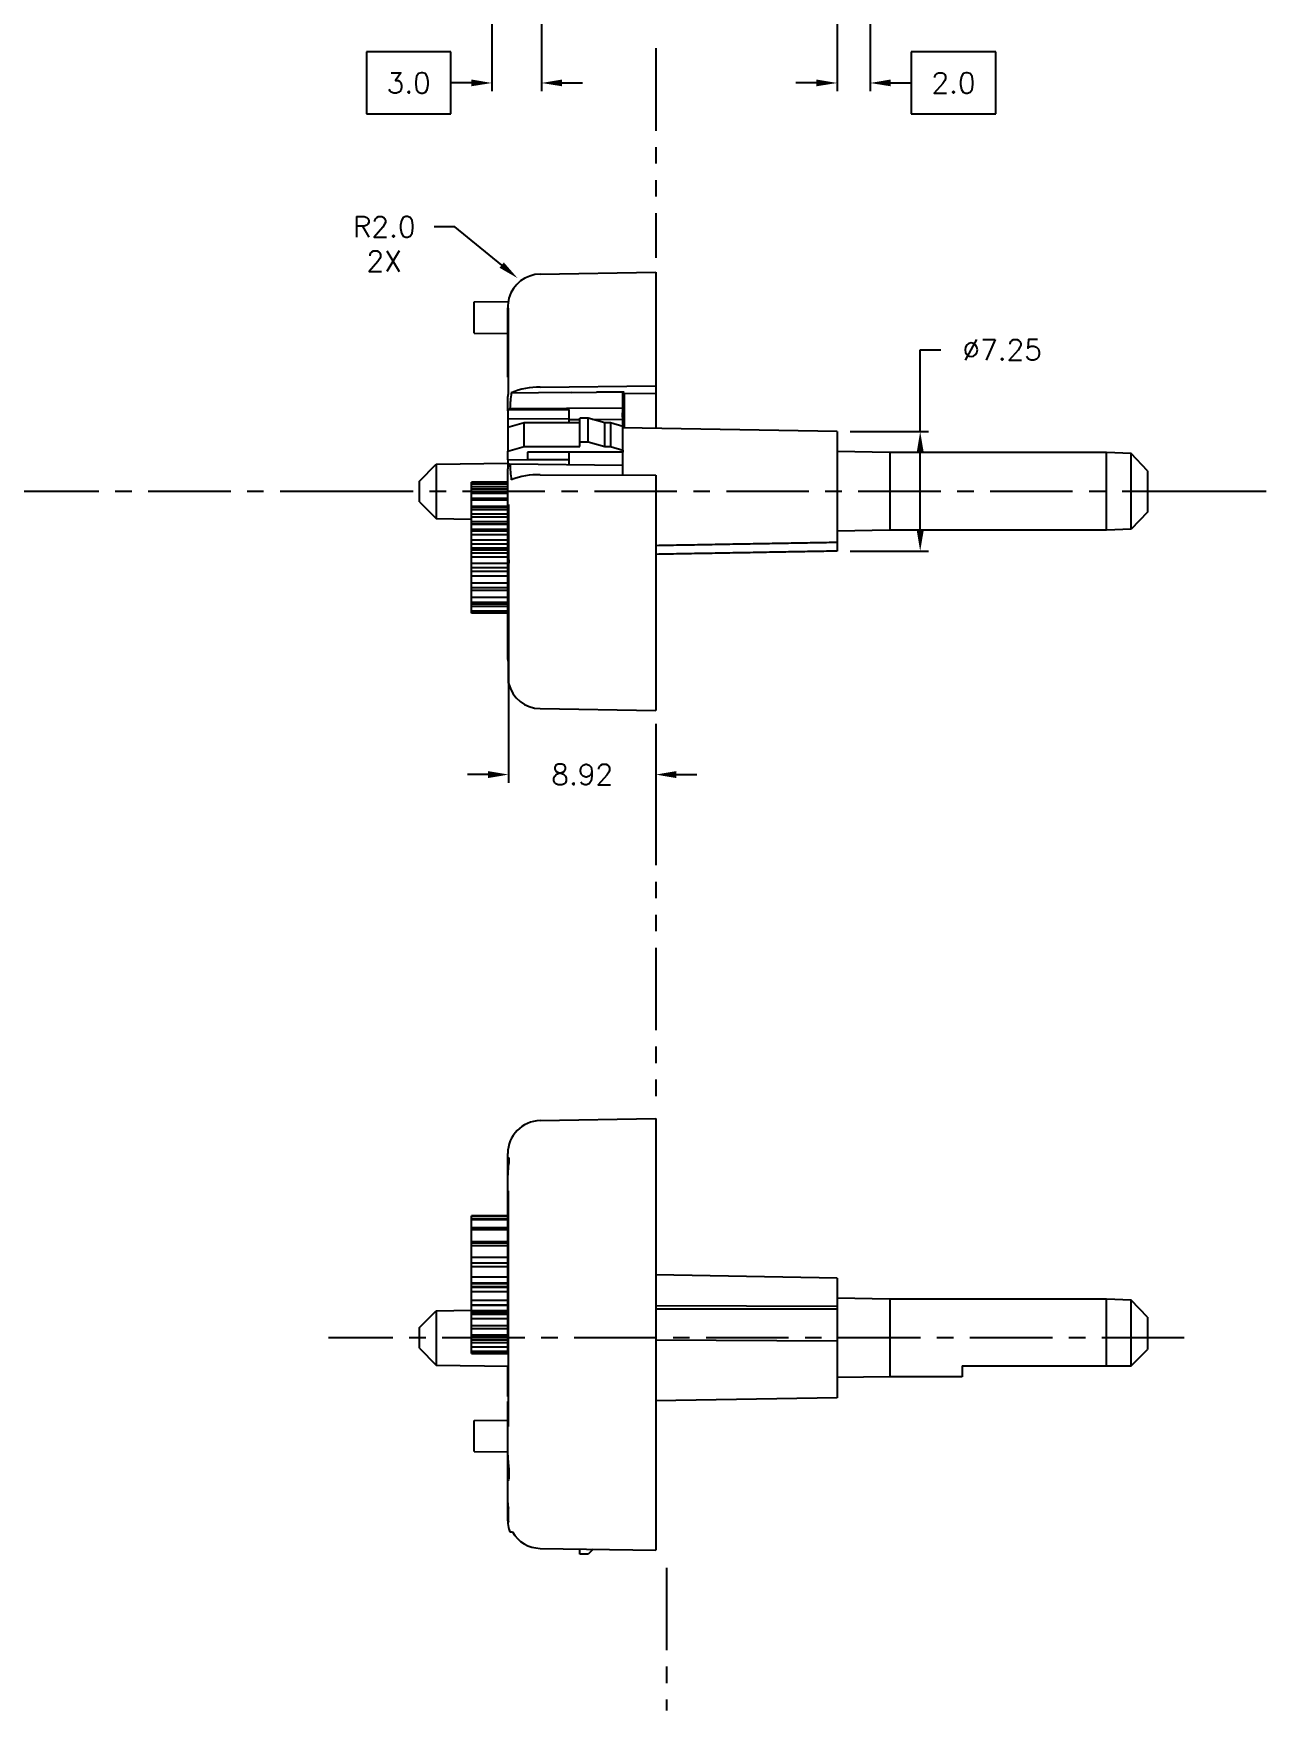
# Model space of a CAD drawing. Header units: inches. Extents: x 7 to 244, y 7 to 210.
# Drawn here: x 81.4 to 156.1, y 6.6 to 108.3 of the extents above; entities that cross this region are included whole.
import ezdxf

# ---------------------------------------------------------------- set-up
doc = ezdxf.new("R2010")
doc.units = ezdxf.units.IN
doc.header["$LTSCALE"] = 4
doc.header["$MEASUREMENT"] = 0
doc.linetypes.add('CENTER', pattern=[2, 1.25, -0.25, 0.25, -0.25])
doc.linetypes.add('PHANTOM', pattern=[2.5, 1.25, -0.25, 0.25, -0.25, 0.25, -0.25])
doc.layers.get('DEFPOINTS').update_dxf_attribs({"linetype": 'CONTINUOUS'})
for name, color, linetype in [('AM_REFDIM', 7, 'CONTINUOUS'), ('AM_VIS', 7, 'CONTINUOUS'), ('CEN', 84, 'CENTER'), ('DIM', 2, 'CONTINUOUS'), ('PHANTOM', 6, 'PHANTOM')]:
    doc.layers.add(name, color=color, linetype=linetype)
doc.styles.add('ROMANS', font='ROMANS')
doc.dimstyles.get("Standard").update_dxf_attribs({"dimscale": 0.5, "dimtxt": 2.5, "dimasz": 2.5, "dimexe": 1, "dimexo": 1.6, "dimgap": 2.5, "dimtad": 0, "dimtih": 1, "dimtoh": 1, "dimzin": 0, "dimdsep": 46, "dimtxsty": 'ROMANS', "dimcen": 0.8, "dimadec": 0, "dimazin": 0, "dimtfac": 1, "dimtdec": 4, "dimtofl": 0, "dimtmove": 0, "dimatfit": 3, "dimfxl": 1, "dimtolj": 1, "dimtzin": 0, "dimarcsym": 0})

# ---------------------------------------------------------------- blocks, each defined once
blk = doc.blocks.new('*D70')
at = {"layer": 'DEFPOINTS', "color": 0}
for p in [(109.22, 120.28), (112.22, 120.23), (109.22, 105.31)]:
    blk.add_point(p, dxfattribs=at)
at = {"layer": 'DIM', "color": 0, "lineweight": -2}
for p, q in [((109.22, 119.48), (109.22, 104.81)), ((112.22, 119.43), (112.22, 104.81)), ((106.72, 107.19), (101.61, 107.19)), ((101.61, 107.19), (101.61, 103.44)), ((106.72, 103.44), (106.72, 107.19)), ((107.97, 105.31), (106.72, 105.31)), ((113.47, 105.31), (114.72, 105.31)), ((101.61, 103.44), (106.72, 103.44))]:
    blk.add_line(p, q, dxfattribs=at)
at = {"layer": 'DIM', "color": 0}
for points in [[(107.97, 105.52), (107.97, 105.11), (109.22, 105.31)], [(113.47, 105.52), (113.47, 105.11), (112.22, 105.31)]]:
    blk.add_solid(points, dxfattribs=at)
at = {"layer": 'DIM', "color": 0, "insert": (104.17, 105.31), "char_height": 1.25, "attachment_point": 5, "style": 'ROMANS'}
blk.add_mtext('\\A1;3.0', dxfattribs=at)
blk = doc.blocks.new('*D71')
at = {"layer": 'DEFPOINTS', "color": 0}
for p in [(132.15, 119.59), (130.15, 118.34), (132.15, 105.31)]:
    blk.add_point(p, dxfattribs=at)
at = {"layer": 'DIM', "color": 0, "lineweight": -2}
for p, q in [((132.15, 118.79), (132.15, 104.81)), ((130.15, 117.54), (130.15, 104.81)), ((139.77, 107.19), (134.65, 107.19)), ((134.65, 107.19), (134.65, 103.44)), ((139.77, 103.44), (139.77, 107.19)), ((128.9, 105.31), (127.65, 105.31)), ((133.4, 105.31), (134.65, 105.31)), ((134.65, 103.44), (139.77, 103.44))]:
    blk.add_line(p, q, dxfattribs=at)
at = {"layer": 'DIM', "color": 0}
for points in [[(128.9, 105.52), (128.9, 105.11), (130.15, 105.31)], [(133.4, 105.52), (133.4, 105.11), (132.15, 105.31)]]:
    blk.add_solid(points, dxfattribs=at)
at = {"layer": 'DIM', "color": 0, "insert": (137.21, 105.31), "char_height": 1.25, "attachment_point": 5, "style": 'ROMANS'}
blk.add_mtext('\\A1;2.0', dxfattribs=at)
blk = doc.blocks.new('*D72')
at = {"layer": 'DEFPOINTS', "color": 0}
for p in [(130.15, 84.17), (130.15, 76.91), (135.19, 76.91)]:
    blk.add_point(p, dxfattribs=at)
at = {"layer": 'DIM', "color": 0, "lineweight": -2}
for p, q in [((135.19, 84.17), (135.19, 89.13)), ((135.19, 89.13), (136.44, 89.13)), ((130.95, 84.17), (135.69, 84.17)), ((135.19, 78.16), (135.19, 82.92)), ((130.95, 76.91), (135.69, 76.91))]:
    blk.add_line(p, q, dxfattribs=at)
at = {"layer": 'DIM', "color": 0}
for points in [[(134.98, 82.92), (135.4, 82.92), (135.19, 84.17)], [(134.98, 78.16), (135.4, 78.16), (135.19, 76.91)]]:
    blk.add_solid(points, dxfattribs=at)
at = {"layer": 'DIM', "color": 0, "insert": (140.16, 89.13), "char_height": 1.25, "attachment_point": 5, "style": 'ROMANS'}
blk.add_mtext('\\A1;%%c7.25', dxfattribs=at)
blk = doc.blocks.new('*D73')
at = {"layer": 'AM_REFDIM', "color": 0, "lineweight": -2}
for p, q in [((110.23, 79.74), (110.23, 62.86)), ((119.15, 66.44), (119.15, 62.86)), ((108.98, 63.36), (107.73, 63.36)), ((120.4, 63.36), (121.65, 63.36))]:
    blk.add_line(p, q, dxfattribs=at)
at = {"layer": 'AM_REFDIM', "color": 0}
for points in [[(108.98, 63.57), (108.98, 63.15), (110.23, 63.36)], [(120.4, 63.57), (120.4, 63.15), (119.15, 63.36)]]:
    blk.add_solid(points, dxfattribs=at)
at = {"layer": 'DEFPOINTS', "color": 0}
for p in [(110.23, 80.54), (119.15, 67.24), (119.15, 63.36)]:
    blk.add_point(p, dxfattribs=at)
at = {"layer": 'AM_REFDIM', "color": 0, "insert": (114.69, 63.36), "char_height": 1.25, "attachment_point": 5, "style": 'ROMANS'}
blk.add_mtext('\\A1;8.92', dxfattribs=at)

msp = doc.modelspace()

# ---------------------------------------------------------------- linework, layer by layer
at = {"layer": 'AM_VIS'}
for p, q in [((112.139, 93.716), (119.15, 93.839)), ((119.15, 93.839), (119.15, 86.94)), ((108.15, 92.038), (110.207, 92.056)), ((108.15, 90.139), (108.15, 92.038)), ((110.174, 91.138), (110.174, 91.665)), ((110.229, 86.429), (110.229, 91.644)), ((110.174, 87.468), (110.174, 91.138)), ((108.15, 90.139), (110.174, 90.121)), ((110.174, 87.468), (110.229, 87.468)), ((110.391, 86.518), (112.037, 86.528)), ((112.037, 86.528), (114.037, 86.549)), ((112.139, 86.85), (119.15, 86.94)), ((114.037, 86.54), (115.564, 86.549)), ((114.037, 86.549), (114.037, 86.54)), ((115.564, 86.549), (115.564, 86.562)), ((117.208, 86.558), (115.564, 86.549)), ((117.149, 85.599), (117.149, 86.558)), ((117.149, 86.558), (117.208, 86.558)), ((117.15, 86.478), (117.25, 86.479)), ((117.15, 86.478), (117.15, 85.99)), ((117.208, 86.572), (117.208, 86.558)), ((117.208, 86.558), (117.208, 86.558)), ((117.25, 86.483), (119.15, 86.503)), ((117.25, 86.479), (117.25, 86.483)), ((117.25, 84.393), (117.25, 86.479)), ((119.15, 86.94), (119.15, 86.57)), ((119.15, 86.57), (119.15, 86.503)), ((119.15, 86.503), (119.15, 84.36)), ((110.174, 85.424), (110.174, 86.292)), ((110.229, 85.485), (110.229, 85.558)), ((110.229, 85.485), (113.9, 85.496)), ((110.308, 85.559), (117.149, 85.599)), ((113.9, 84.898), (113.9, 85.496)), ((117.132, 85.031), (117.149, 85.599)), ((117.15, 85.99), (117.149, 85.99)), ((117.15, 85.99), (117.15, 85.031)), ((110.174, 85.424), (110.174, 84.931)), ((110.174, 84.931), (110.174, 84.407)), ((113.9, 84.909), (110.174, 84.931)), ((111.174, 84.691), (110.174, 84.407)), ((114.547, 84.691), (111.174, 84.691)), ((111.174, 83.253), (111.174, 84.691)), ((113.9, 84.898), (114.547, 84.902)), ((113.9, 84.691), (113.9, 84.898)), ((115.047, 84.982), (114.547, 84.982)), ((114.547, 83.544), (114.547, 84.982)), ((116.073, 84.691), (115.047, 84.982)), ((115.047, 83.544), (115.047, 84.982)), ((115.312, 84.907), (117.15, 84.918)), ((116.4, 84.691), (116.073, 84.691)), ((116.073, 83.253), (116.073, 84.691)), ((117.15, 84.478), (116.4, 84.691)), ((116.4, 84.691), (116.4, 83.253)), ((117.15, 85.031), (117.132, 85.031)), ((117.15, 84.918), (117.15, 85.031)), ((117.15, 84.478), (117.15, 84.918)), ((117.15, 83.04), (117.15, 84.478)), ((110.174, 84.407), (110.174, 82.969)), ((114.547, 83.544), (115.047, 83.544)), ((114.547, 83.253), (114.547, 83.544)), ((115.047, 83.544), (116.073, 83.253)), ((130.15, 84.168), (117.15, 84.395)), ((130.15, 84.168), (130.15, 77.458)), ((110.174, 82.969), (111.174, 83.253)), ((110.174, 82.457), (110.174, 82.969)), ((110.174, 82.457), (113.9, 82.466)), ((110.174, 82.457), (110.174, 81.915)), ((111.174, 83.253), (114.547, 83.253)), ((111.374, 82.912), (111.374, 82.466)), ((117.15, 82.912), (111.374, 82.912)), ((111.374, 82.466), (113.9, 82.466)), ((113.9, 82.162), (113.9, 82.912)), ((116.073, 83.253), (116.4, 83.253)), ((116.4, 83.253), (117.15, 83.04)), ((117.15, 83.04), (117.15, 82.912)), ((117.15, 81.558), (117.15, 82.912)), ((133.347, 82.894), (130.15, 82.949)), ((133.347, 82.894), (133.347, 78.184)), ((146.482, 82.894), (133.347, 82.894)), ((146.482, 78.184), (146.482, 82.894)), ((147.983, 82.834), (146.482, 82.894)), ((147.983, 78.244), (147.983, 82.834)), ((148.982, 81.794), (147.983, 82.834)), ((104.827, 81.166), (105.827, 82.183)), ((105.827, 82.183), (110.174, 82.259)), ((105.827, 82.183), (105.827, 80.539)), ((110.174, 77.269), (110.174, 81.915)), ((110.229, 82.049), (110.229, 82.128)), ((110.308, 82.201), (117.149, 82.126)), ((112.139, 81.543), (119.15, 81.517)), ((117.149, 81.524), (117.149, 82.126)), ((117.149, 81.558), (117.15, 81.558)), ((117.15, 81.558), (117.15, 81.524)), ((119.15, 81.517), (119.15, 67.239)), ((148.982, 81.794), (148.982, 79.284)), ((104.827, 80.539), (104.827, 81.166)), ((104.827, 79.911), (104.827, 80.539)), ((105.827, 80.539), (105.827, 78.894)), ((110.174, 81.088), (107.977, 81.088)), ((107.977, 81.087), (107.977, 81.088)), ((107.977, 81.072), (107.977, 81.087)), ((110.174, 81.072), (107.977, 81.072)), ((107.977, 80.981), (107.977, 81.072)), ((110.174, 80.981), (107.977, 80.981)), ((107.977, 80.813), (107.977, 80.981)), ((110.174, 80.813), (107.977, 80.813)), ((107.977, 80.676), (107.977, 80.813)), ((110.174, 80.676), (107.977, 80.676)), ((107.977, 80.401), (107.977, 80.676)), ((110.174, 80.401), (107.977, 80.401)), ((107.977, 80.121), (107.977, 80.401)), ((108.126, 81.088), (110.174, 81.106)), ((104.827, 79.911), (105.827, 78.894)), ((107.977, 80.097), (107.977, 80.121)), ((110.174, 80.097), (107.977, 80.097)), ((107.977, 80.065), (107.977, 80.097)), ((107.977, 79.999), (107.977, 80.065)), ((110.174, 79.999), (107.977, 79.999)), ((107.977, 79.998), (107.977, 79.999)), ((107.977, 79.647), (107.977, 79.998)), ((110.174, 79.998), (107.977, 79.998)), ((107.977, 79.647), (110.174, 79.643)), ((107.977, 79.647), (107.977, 79.638)), ((107.977, 79.621), (107.977, 79.638)), ((107.977, 79.568), (107.977, 79.621)), ((110.174, 79.568), (107.977, 79.568)), ((107.977, 79.413), (107.977, 79.568)), ((110.174, 79.413), (107.977, 79.413)), ((107.977, 79.159), (107.977, 79.413)), ((105.827, 78.894), (107.977, 78.856)), ((110.174, 79.159), (107.977, 79.159)), ((107.977, 78.967), (107.977, 79.159)), ((110.174, 78.967), (107.977, 78.967)), ((107.977, 78.7), (107.977, 78.967)), ((110.174, 78.7), (107.977, 78.7)), ((107.977, 78.559), (107.977, 78.7)), ((107.977, 78.553), (107.977, 78.559)), ((110.174, 78.553), (107.977, 78.553)), ((107.977, 78.542), (107.977, 78.553)), ((107.977, 78.537), (107.977, 78.542)), ((107.977, 78.255), (107.977, 78.537)), ((110.174, 78.537), (107.977, 78.537)), ((148.982, 79.284), (147.983, 78.244)), ((107.977, 78.255), (110.174, 78.246)), ((107.977, 78.255), (107.977, 78.237)), ((107.977, 78.203), (107.977, 78.237)), ((107.977, 78.116), (107.977, 78.203)), ((110.174, 78.116), (107.977, 78.116)), ((107.977, 77.905), (107.977, 78.116)), ((110.174, 77.905), (107.977, 77.905)), ((107.977, 77.58), (107.977, 77.905)), ((110.174, 77.58), (107.977, 77.58)), ((107.977, 77.343), (107.977, 77.58)), ((110.174, 77.343), (107.977, 77.343)), ((107.977, 77.098), (107.977, 77.343)), ((133.347, 78.184), (130.15, 78.128)), ((130.15, 77.458), (130.15, 76.914)), ((146.482, 78.184), (133.347, 78.184)), ((147.983, 78.244), (146.482, 78.184)), ((110.174, 77.098), (107.977, 77.098)), ((107.977, 77.081), (107.977, 77.098)), ((107.977, 76.985), (107.977, 77.081)), ((110.174, 77.081), (107.977, 77.081)), ((107.977, 76.985), (110.174, 76.973)), ((107.977, 76.985), (107.977, 76.96)), ((107.977, 76.912), (107.977, 76.96)), ((107.977, 76.795), (107.977, 76.912)), ((110.174, 76.795), (107.977, 76.795)), ((107.977, 76.539), (107.977, 76.795)), ((110.174, 76.539), (107.977, 76.539)), ((107.977, 76.16), (107.977, 76.539)), ((110.174, 75.292), (110.174, 77.269)), ((110.174, 76.16), (107.977, 76.16)), ((107.977, 75.891), (107.977, 76.16)), ((110.174, 75.891), (107.977, 75.891)), ((107.977, 75.681), (107.977, 75.891)), ((110.174, 75.681), (107.977, 75.681)), ((107.977, 75.676), (107.977, 75.681)), ((107.977, 75.389), (107.977, 75.676)), ((110.174, 75.676), (107.977, 75.676)), ((107.977, 74.976), (107.977, 75.389)), ((110.174, 75.389), (107.977, 75.389)), ((110.174, 73.204), (110.174, 75.292)), ((107.977, 74.69), (107.977, 74.976)), ((110.174, 74.976), (107.977, 74.976)), ((107.977, 74.526), (107.977, 74.69)), ((110.174, 74.69), (107.977, 74.69)), ((107.977, 74.517), (107.977, 74.526)), ((110.174, 74.526), (107.977, 74.526)), ((107.977, 74.092), (107.977, 74.517)), ((110.174, 74.517), (107.977, 74.517)), ((107.977, 73.804), (107.977, 74.092)), ((110.174, 74.092), (107.977, 74.092)), ((107.977, 73.695), (107.977, 73.804)), ((110.174, 73.804), (107.977, 73.804)), ((107.977, 73.555), (107.977, 73.695)), ((110.174, 73.695), (107.977, 73.695)), ((107.977, 73.281), (107.977, 73.555)), ((110.174, 73.555), (107.977, 73.555)), ((107.977, 73.233), (107.977, 73.281)), ((110.174, 73.281), (107.977, 73.281)), ((107.977, 73.149), (107.977, 73.233)), ((110.174, 73.233), (107.977, 73.233)), ((110.174, 73.149), (107.977, 73.149)), ((110.174, 73.051), (110.174, 73.204)), ((110.174, 70.535), (110.174, 73.051)), ((110.174, 73.051), (110.229, 73.05)), ((110.229, 68.896), (110.229, 73.06)), ((112.139, 67.361), (119.15, 67.239)), ((112.139, 42.369), (119.15, 42.491)), ((119.15, 42.491), (119.15, 16.314)), ((110.174, 39.88), (110.174, 40.369)), ((110.174, 39.062), (110.174, 39.88)), ((110.174, 37.627), (110.174, 39.062)), ((110.229, 23.81), (110.229, 38.114)), ((110.174, 35.334), (110.174, 37.627)), ((107.977, 36.585), (107.977, 36.586)), ((110.174, 36.586), (107.977, 36.586)), ((110.174, 36.585), (107.977, 36.585)), ((107.977, 36.417), (107.977, 36.585)), ((110.174, 36.417), (107.977, 36.417)), ((107.977, 36.354), (107.977, 36.417)), ((110.174, 36.354), (107.977, 36.354)), ((107.977, 35.86), (107.977, 36.354)), ((110.174, 35.86), (107.977, 35.86)), ((107.977, 35.737), (107.977, 35.86)), ((110.174, 35.737), (107.977, 35.737)), ((107.977, 35.101), (107.977, 35.737)), ((107.977, 35.024), (107.977, 35.101)), ((110.174, 35.024), (107.977, 35.024)), ((107.977, 34.943), (107.977, 35.024)), ((110.174, 34.943), (107.977, 34.943)), ((107.977, 34.767), (107.977, 34.943)), ((110.174, 34.767), (107.977, 34.767)), ((107.977, 34.15), (107.977, 34.767)), ((110.174, 28.203), (110.174, 35.334)), ((110.174, 35.334), (110.229, 35.333)), ((107.977, 34.078), (107.977, 34.15)), ((110.174, 34.078), (107.977, 34.078)), ((107.977, 33.989), (107.977, 34.078)), ((107.977, 33.717), (107.977, 33.989)), ((107.977, 33.497), (107.977, 33.717)), ((110.174, 33.717), (107.977, 33.717)), ((107.977, 32.931), (107.977, 33.497)), ((110.174, 33.497), (107.977, 33.497)), ((107.977, 32.868), (107.977, 32.931)), ((107.977, 32.789), (107.977, 32.868)), ((110.174, 32.868), (107.977, 32.868)), ((107.977, 32.505), (107.977, 32.789)), ((130.15, 32.82), (119.15, 33.012)), ((130.15, 32.82), (130.15, 31.11)), ((107.977, 32.472), (107.977, 32.505)), ((110.174, 32.505), (107.977, 32.505)), ((107.977, 32.472), (107.977, 32.451)), ((110.174, 32.462), (107.977, 32.451)), ((107.977, 32.283), (107.977, 32.451)), ((107.977, 32.271), (107.977, 32.283)), ((110.174, 32.283), (107.977, 32.283)), ((107.977, 32.246), (107.977, 32.271)), ((110.174, 32.271), (107.977, 32.271)), ((107.977, 31.994), (107.977, 32.246)), ((110.174, 32.246), (107.977, 32.246)), ((107.977, 31.51), (107.977, 31.994)), ((110.174, 31.994), (107.977, 31.994)), ((133.347, 31.546), (130.15, 31.602)), ((133.347, 31.546), (133.347, 29.191)), ((146.482, 31.546), (133.347, 31.546)), ((146.482, 27.496), (146.482, 31.546)), ((147.983, 31.486), (146.482, 31.546)), ((104.827, 29.818), (105.827, 30.836)), ((105.827, 30.836), (107.977, 30.873)), ((105.827, 30.836), (105.827, 27.547)), ((107.977, 31.459), (107.977, 31.51)), ((107.977, 31.395), (107.977, 31.459)), ((110.174, 31.459), (107.977, 31.459)), ((107.977, 31.181), (107.977, 31.395)), ((107.977, 31.159), (107.977, 31.181)), ((110.174, 31.181), (107.977, 31.181)), ((107.977, 31.159), (107.977, 31.145)), ((110.174, 31.152), (107.977, 31.145)), ((107.977, 30.838), (107.977, 31.145)), ((107.977, 30.799), (107.977, 30.838)), ((110.174, 30.838), (107.977, 30.838)), ((107.977, 30.701), (107.977, 30.799)), ((110.174, 30.799), (107.977, 30.799)), ((107.977, 30.61), (107.977, 30.701)), ((110.174, 30.701), (107.977, 30.701)), ((107.977, 30.34), (107.977, 30.61)), ((110.174, 30.61), (107.977, 30.61)), ((119.15, 31.161), (130.15, 31.11)), ((130.15, 30.943), (119.15, 30.943)), ((130.15, 31.11), (130.15, 30.943)), ((130.15, 30.943), (130.15, 29.02)), ((147.983, 29.191), (147.983, 31.486)), ((148.982, 30.446), (147.983, 31.486)), ((104.827, 28.564), (104.827, 29.818)), ((107.977, 29.965), (107.977, 30.34)), ((110.174, 30.34), (107.977, 30.34)), ((107.977, 29.929), (107.977, 29.965)), ((107.977, 29.882), (107.977, 29.929)), ((110.174, 29.929), (107.977, 29.929)), ((107.977, 29.749), (107.977, 29.882)), ((107.977, 29.739), (107.977, 29.749)), ((110.174, 29.749), (107.977, 29.749)), ((107.977, 29.739), (107.977, 29.733)), ((110.174, 29.736), (107.977, 29.733)), ((107.977, 29.381), (107.977, 29.733)), ((148.982, 30.446), (148.982, 29.191)), ((104.827, 28.564), (105.827, 27.547)), ((107.977, 29.381), (110.174, 29.38)), ((107.977, 29.381), (107.977, 29.378)), ((107.977, 29.373), (107.977, 29.378)), ((107.977, 29.348), (107.977, 29.373)), ((110.174, 29.348), (107.977, 29.348)), ((107.977, 29.241), (107.977, 29.348)), ((110.174, 29.241), (107.977, 29.241)), ((107.977, 29.05), (107.977, 29.241)), ((110.174, 29.05), (107.977, 29.05)), ((107.977, 28.898), (107.977, 29.05)), ((110.174, 28.898), (107.977, 28.898)), ((107.977, 28.625), (107.977, 28.898)), ((110.174, 28.625), (107.977, 28.625)), ((107.977, 28.378), (107.977, 28.625)), ((119.15, 29.071), (130.15, 29.02)), ((130.15, 29.02), (130.15, 25.562)), ((133.347, 29.191), (133.347, 26.836)), ((147.983, 27.497), (147.983, 29.191)), ((147.983, 27.497), (148.982, 28.496)), ((148.982, 29.191), (148.982, 28.496)), ((105.827, 27.547), (110.229, 27.47)), ((107.977, 28.359), (107.977, 28.378)), ((110.174, 28.359), (107.977, 28.359)), ((107.977, 28.332), (107.977, 28.359)), ((107.977, 28.287), (107.977, 28.332)), ((107.977, 28.243), (107.977, 28.287)), ((110.174, 28.287), (107.977, 28.287)), ((107.977, 28.243), (110.174, 28.224)), ((110.174, 28.203), (110.229, 28.203)), ((110.174, 25.641), (110.174, 27.471)), ((137.732, 27.496), (146.482, 27.496)), ((137.732, 27.496), (137.732, 26.836)), ((146.482, 27.496), (147.982, 27.496)), ((147.982, 27.496), (147.983, 27.497)), ((133.347, 26.836), (130.15, 26.78)), ((137.732, 26.836), (133.347, 26.836)), ((110.174, 25.641), (110.229, 25.641)), ((130.15, 25.562), (119.15, 25.37)), ((110.174, 25.331), (110.229, 25.332)), ((110.174, 24.205), (110.174, 25.331)), ((108.15, 24.191), (110.174, 24.209)), ((108.15, 22.291), (108.15, 24.191)), ((110.174, 22.08), (110.174, 24.205)), ((108.15, 22.291), (110.174, 22.274)), ((110.174, 20.567), (110.174, 22.08)), ((110.174, 19.187), (110.174, 20.567)), ((110.174, 18.497), (110.174, 19.187)), ((110.174, 18.164), (110.174, 18.497)), ((110.229, 18.013), (110.229, 18.867)), ((110.174, 18.1), (110.174, 18.164)), ((110.175, 18.099), (110.174, 18.1)), ((110.229, 17.681), (110.229, 17.694)), ((110.308, 17.424), (110.459, 17.425)), ((112.139, 16.425), (119.15, 16.314)), ((114.547, 16.074), (114.547, 16.387)), ((115.347, 16.374), (115.047, 16.074)), ((115.047, 16.074), (114.547, 16.074))]:
    msp.add_line(p, q, dxfattribs=at)
for centre, radius, start, end in [((112.174, 91.716), 2, 91, 164.00856), ((112.62, 91.657), 2.446, 165.54633, 179.8084), ((126.227, 84.659), 15.944, 173.30291, 176.76383), ((112.002, 82.805), 4.047, 88.05047, 113.44748), ((110.392, 86.284), 0.218, 138.47685, 177.85021), ((110.383, 85.417), 0.209, 137.53862, 177.81802), ((110.387, 81.906), 0.213, 137.90092, 177.73073), ((126.247, 83.102), 15.965, 183.23552, 186.69349), ((111.932, 77.539), 4.01, 87.04108, 112.6003), ((104.245, 76.281), 6.011, 350.53885, 9.46115), ((112.174, 69.361), 2, 193.42781, 269), ((112.174, 40.369), 2, 91, 180), ((112.363, 18.499), 2.189, 180.04609, 192.8328), ((112.246, 18.166), 2.072, 180.06093, 193.19237), ((112.181, 18.406), 1.981, 209.66367, 268.79773)]:
    msp.add_arc(centre, radius, start, end, dxfattribs=at)
for points in [[(110.174, 91.138), (110.174, 91.309), (110.193, 91.479), (110.229, 91.644)], [(110.229, 85.485), (110.25, 85.511), (110.277, 85.536), (110.308, 85.559)], [(110.308, 82.201), (110.277, 82.178), (110.25, 82.153), (110.229, 82.128)], [(110.174, 73.204), (110.174, 73.144), (110.193, 73.096), (110.229, 73.06)], [(110.229, 70.215), (110.193, 70.311), (110.174, 70.418), (110.174, 70.535)], [(110.174, 37.627), (110.174, 37.786), (110.193, 37.95), (110.229, 38.114)], [(110.229, 23.81), (110.193, 23.947), (110.174, 24.08), (110.174, 24.205)], [(110.174, 19.187), (110.174, 19.07), (110.193, 18.963), (110.229, 18.867)], [(110.229, 17.681), (110.25, 17.592), (110.277, 17.505), (110.308, 17.424)]]:
    msp.add_open_spline(points, degree=3, dxfattribs=at)
for points, weights in [([(119.15, 77.264), (124.804, 77.364), (130.15, 77.458)], [1.00022256134, 1.0004740976, 1]), ([(130.15, 76.914), (124.804, 76.819), (119.15, 76.719)], [1, 1.00047411632, 1.00022256988])]:
    msp.add_rational_spline(points, weights, degree=2, dxfattribs=at)
for points, knots in [([(110.174, 39.88), (110.174, 39.899), (110.175, 39.916), (110.18, 40.01), (110.192, 40.065), (110.22, 40.128), (110.235, 40.132), (110.252, 40.079), (110.254, 40.023), (110.242, 39.855), (110.227, 39.744), (110.203, 39.536), (110.194, 39.452), (110.18, 39.267), (110.174, 39.166), (110.174, 39.062)], [7.4216995, 7.4216995, 7.4216995, 7.4216995, 7.5151912, 7.5151912, 7.9498668, 7.9498668, 8.4229287, 8.4229287, 8.8984638, 8.8984638, 9.3854378, 9.3854378, 9.6751415, 9.6751415, 9.9910776, 9.9910776, 9.9910776, 9.9910776]), ([(110.174, 22.08), (110.174, 21.995), (110.178, 21.908), (110.194, 21.669), (110.209, 21.517), (110.237, 21.222), (110.248, 21.082), (110.254, 20.841), (110.248, 20.742), (110.225, 20.594), (110.208, 20.547), (110.183, 20.525), (110.174, 20.536), (110.174, 20.567)], [7.5150775, 7.5150775, 7.5150775, 7.5150775, 7.8119821, 7.8119821, 8.3163191, 8.3163191, 8.8302893, 8.8302893, 9.3265792, 9.3265792, 9.8326029, 9.8326029, 10.2289893, 10.2289893, 10.2289893, 10.2289893])]:
    msp.add_open_spline(points, degree=3, knots=knots, dxfattribs=at)
at = {"layer": 'CEN'}
for p, q in [((101.374, 80.539), (51.082, 80.539)), ((152.435, 80.539), (101.374, 80.539)), ((188.173, 80.539), (152.435, 80.539))]:
    msp.add_line(p, q, dxfattribs=at)
at = {"layer": 'CEN', "linetype": 'CENTER'}
msp.add_line((151.205, 29.191), (99.302, 29.191), dxfattribs=at)
at = {"layer": 'DIM'}
for p, q in [((106.964, 96.589), (105.714, 96.589)), ((109.808, 94.263), (106.964, 96.589))]:
    msp.add_line(p, q, dxfattribs=at)
msp.add_solid([(109.94, 94.424), (109.676, 94.101), (110.775, 93.471)], dxfattribs=at)
at = {"layer": 'PHANTOM'}
for p, q in [((119.15, 107.417), (119.15, 94.708)), ((119.15, 62.858), (119.15, 43.553)), ((119.797, 15.253), (119.797, 6.593))]:
    msp.add_line(p, q, dxfattribs=at)

# ---------------------------------------------------------------- texts
at = {"layer": 'DIM', "insert": (102.683, 96.589), "char_height": 1.25, "attachment_point": 5, "style": 'ROMANS'}
msp.add_mtext('\\PR2.0\\P2X', dxfattribs=at)

# ---------------------------------------------------------------- dimensions: what is measured, and where the dimension line sits
at = {"layer": 'AM_REFDIM'}
dim = msp.add_linear_dim(base=(119.15, 63.358), p1=(110.229, 80.539), p2=(119.15, 67.239), dimstyle='Standard', override={"dimgap": 2.5}, dxfattribs=at)
dim.commit()
dim.dimension.update_dxf_attribs({"geometry": '*D73', "text_midpoint": (114.689, 63.358)})
at = {"layer": 'DIM'}
for base, p1, p2, picture, middle in [((109.225, 105.315), (112.225, 120.226), (109.225, 120.278), '*D70', (104.165, 105.315)), ((132.15, 105.315), (130.15, 118.342), (132.15, 119.595), '*D71', (137.209, 105.315))]:
    dim = msp.add_linear_dim(base=base, p1=p1, p2=p2, dimstyle='Standard', override={"dimgap": -2.5, "dimdec": 1}, dxfattribs=at)
    dim.commit()
    dim.dimension.update_dxf_attribs({"geometry": picture, "text_midpoint": middle, "dimtype": 160})
dim = msp.add_linear_dim(base=(135.192, 76.914), p1=(130.15, 84.168), p2=(130.15, 76.914), angle=90, text='%%c<>', dimstyle='Standard', dxfattribs=at)
dim.commit()
dim.dimension.update_dxf_attribs({"geometry": '*D72', "text_midpoint": (140.162, 89.128), "dimtype": 160})

doc.saveas('drawing.dxf')
